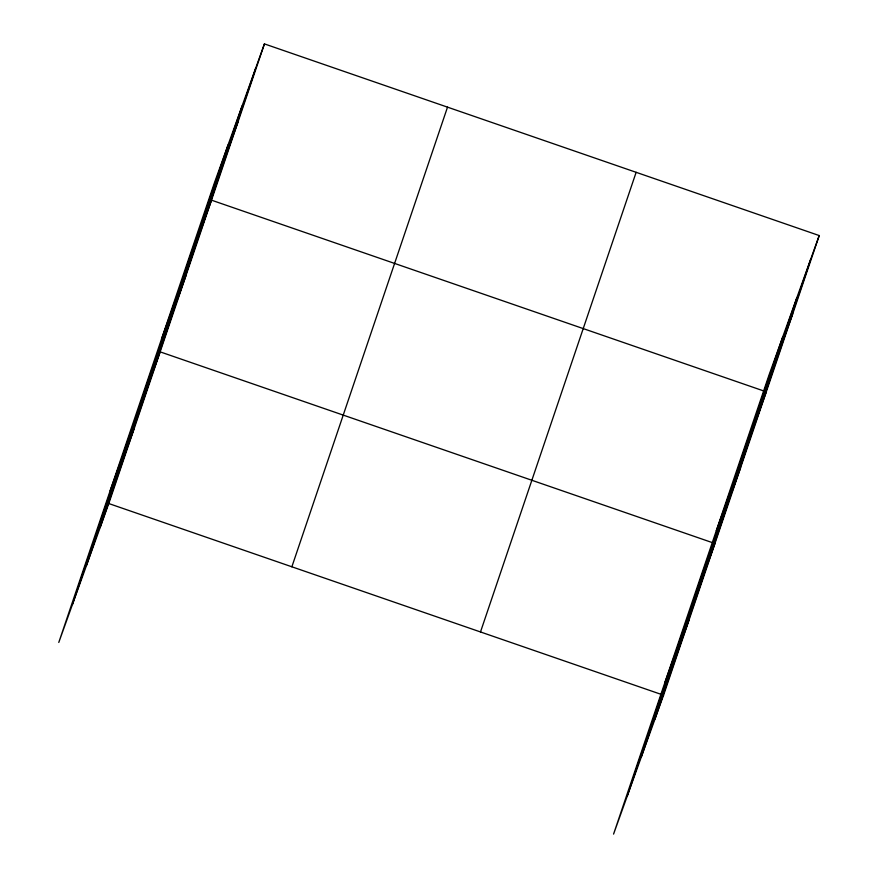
<?xml version="1.0" encoding="UTF-8"?>
<svg xmlns="http://www.w3.org/2000/svg" width="878" height="878" viewBox="0 0 878 878"><rect width="100%" height="100%" fill="white"/><g stroke="black" fill="none" stroke-linecap="round" stroke-linejoin="round"><path stroke-width="1.32" d="M72.424 604.547L228.071 144.903M86.472 565.509L242.13 105.865M100.114 527.612L255.772 67.968M264.432 43.9L214.43 182.8L58.782 642.444L108.784 503.544L264.432 43.9L819.218 235.556L663.57 695.2L613.568 834.1L769.216 374.456L819.218 235.556M291.869 566.793L447.517 107.149M480.496 631.951L636.144 172.307M627.21 796.203L782.858 336.57M641.258 757.165L796.917 297.521M654.9 719.269L810.559 259.625M229.312 146.11L237.971 122.042M161.508 339.073L211.51 200.173L766.296 391.84L716.294 530.74M177.169 300.089L185.829 276.021M110.145 490.758L160.147 351.858L714.933 543.515L664.931 682.415M125.806 451.775L134.466 427.696M784.098 337.767L792.757 313.698M731.956 491.746L740.615 467.678M680.593 643.431L689.252 619.363M108.784 503.544L663.57 695.2"/></g></svg>
